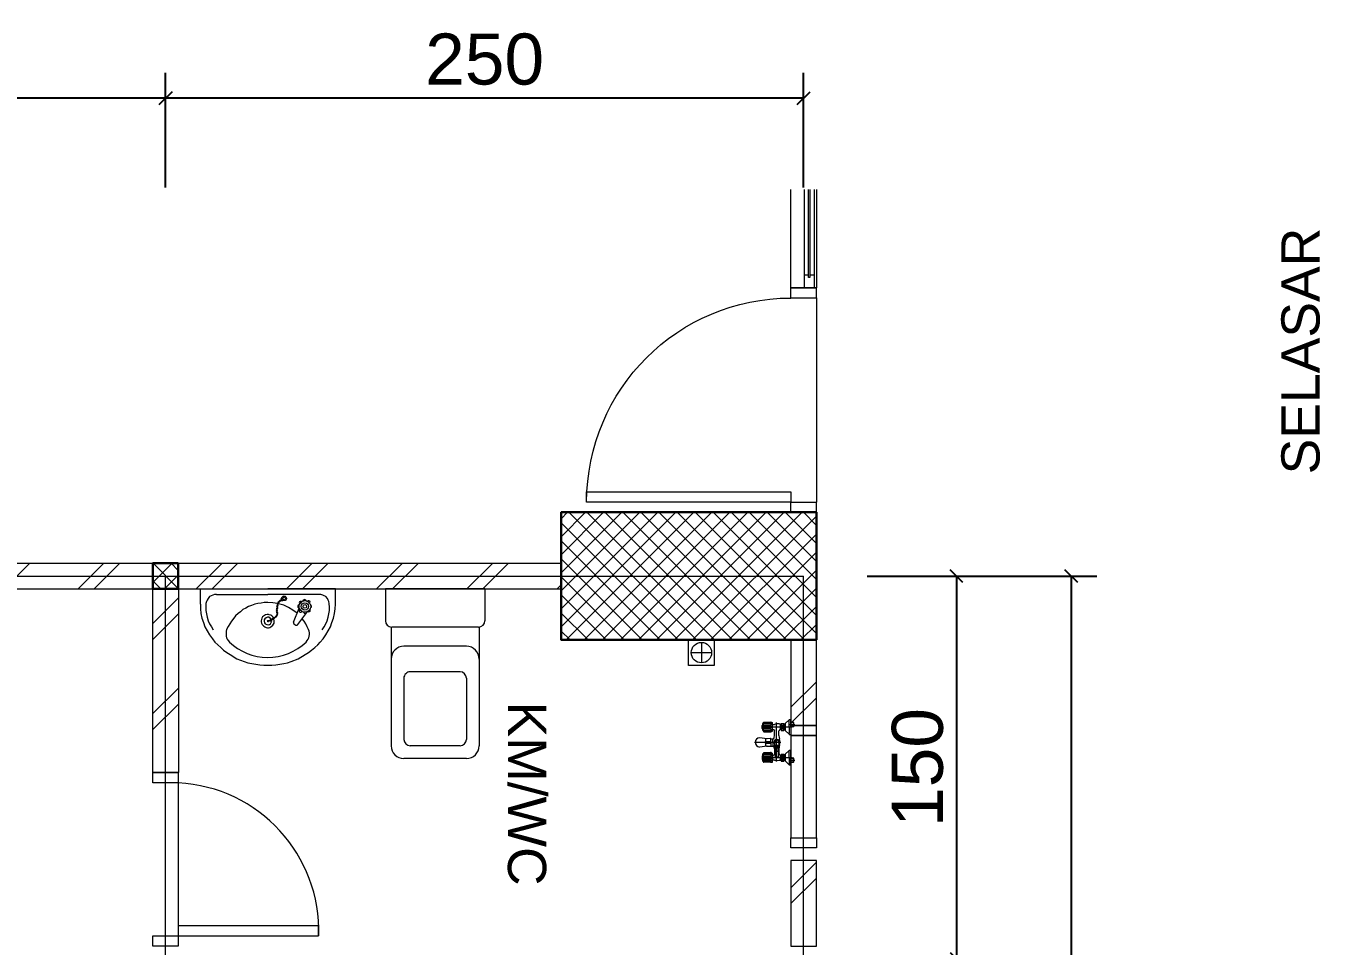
# Model space of a CAD drawing. Header units: millimetres. Extents: x -10 to 1564, y -8 to 383.
# Drawn here: x 83.31 to 93.45, y 8.9 to 16.11 of the extents above; entities that cross this region are included whole.
import ezdxf

# ---------------------------------------------------------------- set-up
doc = ezdxf.new("R2010")
doc.units = ezdxf.units.MM
doc.header["$MEASUREMENT"] = 0
doc.layers.get('0').update_dxf_attribs({"lineweight": 5})
for name, color, linetype, lineweight in [('ars', 11, 'Continuous', 0), ('KOL', 1, 'Continuous', 30), ('KOLOM', 4, 'Continuous', 9), ('KUSEN', 6, 'Continuous', 15), ('LAN', 7, 'Continuous', 9), ('not', 7, 'Continuous', 20), ('SANITAIR', 15, 'Continuous', 9), ('tem', 5, 'Continuous', 20), ('U', 6, 'Continuous', 20)]:
    doc.layers.add(name, color=color, linetype=linetype, lineweight=lineweight)
doc.layers.add('AS', color=1, linetype='Continuous', lineweight=5, plot=False)
doc.styles.get("Standard").update_dxf_attribs({"font": 'arial.ttf'})
doc.dimstyles.new('SK-50', dxfattribs={"dimscale": 0, "dimtxt": 0.4, "dimasz": 0.1, "dimexe": 0.2, "dimexo": 0, "dimgap": 0.1, "dimtad": 1, "dimdec": 0, "dimlfac": 50, "dimzin": 0, "dimdsep": 46, "dimtxsty": 'Standard', "dimblk": 'OBLIQUE', "dimcen": 0.09, "dimclrd": 256, "dimclre": 256, "dimclrt": 256, "dimadec": 0, "dimazin": 0, "dimtfac": 1, "dimtdec": 0, "dimtofl": 0, "dimtmove": 0, "dimatfit": 3, "dimldrblk": 'OBLIQUE', "dimfxl": 0, "dimtolj": 1, "dimtzin": 0, "dimarcsym": 0})
pattern_1 = [(45, (0.75003, 0), (-0.3535534, 0.3535534), []), (45, (0.87503, 0), (-0.3535534, 0.3535534), [])]

# ---------------------------------------------------------------- blocks, each defined once
blk = doc.blocks.new('SWC1')
for p, q in [((-0.1225, 0.665), (0.1225, 0.665)), ((-0.1725, 0.1499), (-0.1725, 0.615)), ((-0.0975, 0.615), (0.0975, 0.615)), ((0.1725, 0.1499), (0.1725, 0.615)), ((-0.1225, 0.35), (-0.1225, 0.59)), ((0.1225, 0.35), (0.1225, 0.59)), ((-0.0975, 0.325), (0.0975, 0.325)), ((-0.1225, 0.225), (0.1225, 0.225)), ((-0.195, 0), (-0.195, 0.125)), ((-0.17, 0.15), (0.17, 0.15)), ((0.195, 0), (0.195, 0.125)), ((-0.195, 0), (0.195, 0))]:
    blk.add_line(p, q)
for centre, radius, start, end in [((-0.1225, 0.615), 0.05, 90, 180), ((0.1225, 0.615), 0.05, 0, 90), ((-0.0975, 0.59), 0.025, 90, 180), ((0.0975, 0.59), 0.025, 0, 90), ((-0.0975, 0.35), 0.025, 180, 270), ((0.0975, 0.35), 0.025, 270, 0), ((-0.1225, 0.275), 0.05, 180, 270), ((0.1225, 0.275), 0.05, 270, 0), ((-0.17, 0.125), 0.025, 90, 180), ((0.17, 0.125), 0.025, 0, 90)]:
    blk.add_arc(centre, radius, start, end)
blk = doc.blocks.new('K 10.10')
at = {"layer": 'ars'}
h = blk.add_hatch(dxfattribs=at)
h.set_pattern_fill('_USER', color=256, scale=0.05, angle=45, double=1, pattern_type=0)
h.set_pattern_definition([(45, (1560.78834, 1375.80689), (-0.03535534, 0.03535534), []), (135, (1560.78834, 1375.80689), (-0.03535534, -0.03535534), [])])
h.paths.add_polyline_path([(1560.5383, 1380.4069), (1560.6383, 1380.4069), (1560.6383, 1380.5069), (1560.5383, 1380.5069)])
at = {"layer": 'KOL'}
blk.add_lwpolyline([(1560.5383, 1380.4069), (1560.6383, 1380.4069), (1560.6383, 1380.5069), (1560.5383, 1380.5069)], close=True, dxfattribs=at)
blk = doc.blocks.new('AVOOR')
at = {"layer": 'SANITAIR'}
blk.add_lwpolyline([(-21.8185, -71.5914), (-21.9185, -71.5914), (-21.9185, -71.4914), (-21.8185, -71.4914)], close=True, dxfattribs=at)
for points in [[(-21.8685, -71.5014), (-21.8685, -71.5814)], [(-21.9085, -71.5414), (-21.8285, -71.5414)]]:
    blk.add_lwpolyline(points, dxfattribs=at)
blk.add_circle((-21.8685, -71.5414), 0.04, dxfattribs=at)
blk = doc.blocks.new('P.60')
at = {"layer": 'KUSEN'}
for points in [[(1472.8348, 997.5354), (1472.8748, 997.5354), (1472.8748, 997.4354), (1472.8348, 997.4354)], [(1473.4748, 997.5354), (1473.5148, 997.5354), (1473.5148, 997.4354), (1473.4748, 997.4354)], [(1472.8748, 996.8854), (1472.9148, 996.8854), (1472.9148, 997.4354), (1472.8748, 997.4354)]]:
    blk.add_lwpolyline(points, close=True, dxfattribs=at)
blk.add_arc((1472.8948, 997.4658), 0.5808, 268.0266, 356.9943, dxfattribs=at)
blk = doc.blocks.new('SHOWER')
at = {"layer": 'SANITAIR', "linetype": 'Continuous'}
for points in [[(-0.1138, 0.0605), (0.0048, 0.0605)], [(-0.1126, 0.0654), (-0.1114, 0.0666)], [(-0.1114, 0.0533), (-0.1114, 0.0545), (-0.1126, 0.0557), (-0.1126, 0.0654)], [(-0.1102, 0.0678), (-0.1102, 0.0678), (-0.1114, 0.0678), (-0.1114, 0.0666)], [(-0.1114, 0.0678), (-0.1114, 0.0533), (-0.1102, 0.0533), (-0.1102, 0.0533)], [(-0.109, 0.0763), (-0.1102, 0.0726)], [(-0.1102, 0.0726), (-0.1102, 0.0484), (-0.109, 0.0448)], [(-0.109, 0.0763), (-0.1077, 0.0787), (-0.1053, 0.0787)], [(-0.0799, 0.0751), (-0.0799, 0.0787), (-0.109, 0.0775)], [(-0.109, 0.0775), (-0.109, 0.0436)], [(-0.109, 0.0714), (-0.109, 0.0714), (-0.1077, 0.0726), (-0.1053, 0.0738), (-0.1053, 0.0738)], [(-0.1053, 0.069), (-0.1053, 0.069), (-0.1077, 0.069), (-0.109, 0.0702), (-0.109, 0.0714)], [(-0.109, 0.0605), (-0.109, 0.063), (-0.1053, 0.0642), (-0.1041, 0.0642)], [(-0.1041, 0.0569), (-0.1077, 0.0581), (-0.109, 0.0593), (-0.109, 0.0605)], [(-0.1053, 0.0533), (-0.1053, 0.0533), (-0.1077, 0.0521), (-0.109, 0.0508), (-0.109, 0.0496)], [(-0.0751, 0.0787), (-0.0775, 0.0799), (-0.0799, 0.0799), (-0.1053, 0.0787)], [(-0.1053, 0.0738), (-0.0799, 0.0751)], [(-0.1053, 0.069), (-0.0799, 0.069)], [(-0.1053, 0.0533), (-0.0799, 0.0533)], [(-0.1041, 0.0642), (-0.0799, 0.0642)], [(-0.1041, 0.0569), (-0.0799, 0.0569)], [(-0.0799, 0.0787), (-0.0763, 0.0787)], [(-0.0799, 0.0751), (-0.0775, 0.0738), (-0.0775, 0.0738), (-0.0763, 0.0726), (-0.0751, 0.0714)], [(-0.0751, 0.0714), (-0.0763, 0.0702), (-0.0775, 0.069), (-0.0775, 0.069), (-0.0799, 0.069)], [(-0.0799, 0.0642), (-0.0799, 0.069)], [(-0.0799, 0.0642), (-0.0775, 0.0642), (-0.0775, 0.063), (-0.0763, 0.063), (-0.0751, 0.0605), (-0.0763, 0.0593), (-0.0775, 0.0581), (-0.0775, 0.0569), (-0.0799, 0.0569)], [(-0.0799, 0.0533), (-0.0799, 0.0569)], [(-0.0751, 0.0496), (-0.0763, 0.0508), (-0.0775, 0.0521), (-0.0775, 0.0533), (-0.0799, 0.0533)], [(-0.0751, 0.0787), (-0.0714, 0.0787)], [(-0.0714, 0.0787), (-0.0714, 0.0775)], [(-0.0714, 0.0775), (-0.0714, 0.0436)], [(-0.0642, 0.0714), (-0.0666, 0.0702), (-0.0714, 0.0702)], [(-0.0714, 0.0508), (-0.0714, 0.0702)], [(-0.0714, 0.0508), (-0.0678, 0.0508)], [(-0.0678, 0.0508), (-0.0654, 0.0496), (-0.0642, 0.0472)], [(-0.0642, 0.0714), (-0.0581, 0.0714), (-0.0521, 0.0726), (-0.046, 0.0714), (-0.04, 0.0714)], [(-0.0557, 0.0593), (-0.0557, 0.0593), (-0.0557, 0.0593), (-0.0569, 0.0593), (-0.0593, 0.0593), (-0.0593, 0.0593), (-0.0605, 0.0593), (-0.0617, 0.0593), (-0.0617, 0.0581), (-0.0617, 0.0581), (-0.0605, 0.0569), (-0.0593, 0.0569), (-0.0593, 0.0569), (-0.0569, 0.0569), (-0.0557, 0.0569), (-0.0557, 0.0581), (-0.0557, 0.0581)], [(-0.0617, 0.0351), (-0.0617, 0.0581), (-0.0617, 0.0581)], [(-0.0557, 0.0581), (-0.0569, 0.0581), (-0.0581, 0.0569), (-0.0593, 0.0569), (-0.0593, 0.0569), (-0.0593, 0.0581), (-0.0605, 0.0581), (-0.0605, 0.0593), (-0.0593, 0.0593), (-0.0593, 0.0593), (-0.0581, 0.0593), (-0.0569, 0.0593), (-0.0569, 0.0581), (-0.0557, 0.0581)], [(-0.0557, 0.0763), (-0.0557, -0.0763)], [(-0.0521, 0.0593), (-0.0545, 0.0593), (-0.0557, 0.0593), (-0.0557, 0.0581), (-0.0557, 0.0593), (-0.0545, 0.0593), (-0.0521, 0.0593)], [(-0.0521, 0.0593), (-0.0521, 0.0593), (-0.0508, 0.0593), (-0.0496, 0.0593), (-0.0496, 0.0581)], [(-0.0496, 0.0351), (-0.0496, 0.0581)], [(-0.0472, 0.0436), (-0.046, 0.0472), (-0.046, 0.0484), (-0.0436, 0.0496), (-0.0412, 0.0508)], [(-0.0412, 0.0508), (-0.04, 0.0508)], [(-0.04, 0.0714), (-0.04, 0.0508), (-0.04, 0.0714), (-0.04, 0.0508)], [(-0.04, 0.069), (-0.0375, 0.069)], [(-0.04, 0.0533), (-0.04, 0.069)], [(-0.04, 0.0533), (-0.0375, 0.0533)], [(-0.0375, 0.0738), (-0.0375, 0.0751)], [(-0.0375, 0.0751), (-0.0278, 0.0751)], [(-0.0278, 0.0654), (-0.0375, 0.0654), (-0.0375, 0.069), (-0.0375, 0.0714), (-0.0375, 0.0751)], [(-0.0375, 0.0472), (-0.0375, 0.0738)], [(-0.0375, 0.069), (-0.0278, 0.069)], [(-0.0278, 0.0533), (-0.0375, 0.0533), (-0.0375, 0.0557), (-0.0278, 0.0557), (-0.0278, 0.0605), (-0.0278, 0.0654)], [(-0.0375, 0.0557), (-0.0375, 0.0605), (-0.0375, 0.0654)], [(-0.0375, 0.0472), (-0.0375, 0.0496), (-0.0375, 0.0533)], [(-0.0278, 0.0738), (-0.0278, 0.0751)], [(-0.0278, 0.0751), (-0.0278, 0.0714), (-0.0278, 0.069)], [(-0.0278, 0.0472), (-0.0278, 0.0738)], [(-0.0278, 0.0714), (-0.0218, 0.0714)], [(-0.0278, 0.0702), (-0.0218, 0.0702)], [(-0.0278, 0.069), (-0.0278, 0.0654)], [(-0.0278, 0.0557), (-0.0278, 0.0533)], [(-0.0278, 0.0533), (-0.0278, 0.0496), (-0.0278, 0.0472)], [(-0.0278, 0.0508), (-0.0218, 0.0508)], [(-0.0061, 0.0884), (-0.0218, 0.0738)], [(-0.0218, 0.0726), (-0.0218, 0.0738)], [(-0.0218, 0.0605), (-0.0218, 0.0726)], [(-0.0218, 0.0484), (-0.0218, 0.0726)], [(-0.0218, 0.0605), (-0.0218, 0.0484)], [(-0.0061, 0.0884), (-0.0061, 0.0884), (0, 0.0884)], [(-0.0061, 0.0605), (-0.0061, 0.086)], [(-0.0061, 0.0605), (-0.0061, 0.0351)], [(-0.0036, 0.0702), (0.0157, 0.0702)], [(0, 0.0884), (0, 0.0327)], [(0, 0.0605), (0, 0.0884)], [(0, 0.0787), (0.0109, 0.0787)], [(0.0121, 0.0775), (0.0121, 0.063), (0.0109, 0.063), (0, 0.063)], [(0, 0.0775), (0.0121, 0.0775)], [(0, 0.063), (0.0121, 0.063)], [(0, 0.0605), (0, 0.0327)], [(0.0121, 0.0775), (0.0109, 0.0787), (0.0109, 0.063)], [(-0.1429, 0), (-0.0387, 0)], [(-0.0932, -0.0133), (-0.1223, -0.0169), (-0.1295, -0.0157), (-0.1344, -0.0121), (-0.1392, -0.0061), (-0.1392, 0), (-0.1392, 0.0073), (-0.1344, 0.0133), (-0.1295, 0.0169), (-0.1223, 0.0194)], [(-0.0932, 0.0157), (-0.1223, 0.0194)], [(-0.109, 0.0496), (-0.109, 0.0496), (-0.1077, 0.0484), (-0.1053, 0.0484), (-0.1053, 0.0472), (-0.0799, 0.0472)], [(-0.0751, 0.0436), (-0.0775, 0.0412), (-0.0799, 0.0412), (-0.1053, 0.0424), (-0.1077, 0.0436), (-0.109, 0.0448)], [(-0.0763, 0.0436), (-0.0799, 0.0436), (-0.109, 0.0436)], [(-0.1005, 0.0024), (-0.0993, 0.0036), (-0.0993, 0.0036), (-0.0981, 0.0036)], [(-0.0981, -0.0024), (-0.0993, -0.0024), (-0.1005, -0.0012), (-0.1005, 0.0024)], [(-0.0981, 0.0133), (-0.0969, 0.0145), (-0.0956, 0.0157), (-0.0799, 0.0157)], [(-0.0981, 0.0133), (-0.0981, 0.0036), (-0.0799, 0.0048)], [(-0.0787, -0.0024), (-0.0981, -0.0012), (-0.0981, -0.0012), (-0.0981, 0.0024), (-0.0981, 0.0036), (-0.0787, 0.0036)], [(-0.0799, 0.0472), (-0.0775, 0.0472), (-0.0775, 0.0472), (-0.0763, 0.0484), (-0.0751, 0.0496)], [(-0.0799, 0.0436), (-0.0799, 0.0472)], [(-0.0799, 0.0157), (-0.0787, 0.0157), (-0.0787, 0.0157)], [(-0.0799, 0.0048), (-0.0787, 0.0048), (-0.0787, 0.0048)], [(-0.0787, 0), (-0.0787, 0.0157), (-0.0702, 0.0157)], [(-0.0787, 0), (-0.0787, -0.0145)], [(-0.0751, 0.0436), (-0.0714, 0.0436), (-0.0714, 0.0436)], [(-0.0654, 0.0194), (-0.0678, 0.0157), (-0.0702, 0.0133)], [(-0.0702, 0), (-0.0702, 0.0157)], [(-0.0702, 0), (-0.0702, -0.0133)], [(-0.0472, 0.0061), (-0.046, 0.0036), (-0.0448, -0.0012), (-0.046, -0.0048), (-0.0496, -0.0085), (-0.0533, -0.0097), (-0.0569, -0.0097), (-0.0617, -0.0085), (-0.0642, -0.0061), (-0.0654, -0.0024), (-0.0666, 0), (-0.0654, 0.0036), (-0.0642, 0.0061)], [(-0.0654, 0.0218), (-0.0654, 0.023)], [(-0.0654, 0.0145), (-0.0654, 0.0218)], [(-0.0654, 0.0218), (-0.046, 0.0218)], [(-0.0654, 0.0218), (-0.0581, 0.0145)], [(-0.0654, 0.0194), (-0.0617, 0.0218)], [(-0.0654, 0.0169), (-0.0593, 0.0218)], [(-0.0654, 0.0145), (-0.0569, 0.0218)], [(-0.0654, 0.0194), (-0.0617, 0.0145)], [(-0.0654, 0.0157), (-0.0642, 0.0145)], [(-0.0654, 0.0133), (-0.0654, 0.0145)], [(-0.0654, 0.0145), (-0.046, 0.0145)], [(-0.0642, 0.0266), (-0.0642, 0.0472)], [(-0.0642, 0.0266), (-0.0642, 0.023)], [(-0.0642, 0.023), (-0.0472, 0.023)], [(-0.0642, 0), (-0.0642, 0.0133)], [(-0.0642, 0.0133), (-0.0472, 0.0133)], [(-0.0472, 0.0133), (-0.0642, 0.0133)], [(-0.0472, 0), (-0.0472, -0.0024), (-0.0496, -0.0061), (-0.0521, -0.0073), (-0.0557, -0.0085), (-0.0593, -0.0073), (-0.0617, -0.0061), (-0.0642, -0.0024), (-0.0642, 0)], [(-0.063, 0.0218), (-0.0557, 0.0145)], [(-0.0617, 0.023), (-0.0617, 0.0351), (-0.0496, 0.0351), (-0.0496, 0.023)], [(-0.0617, 0.0145), (-0.0557, 0.0206), (-0.0545, 0.0218)], [(-0.0605, 0.0218), (-0.0557, 0.0169), (-0.0521, 0.0145)], [(-0.0593, 0.0145), (-0.0557, 0.0182), (-0.0521, 0.0218)], [(-0.0581, 0.0218), (-0.0557, 0.0194), (-0.0496, 0.0145)], [(-0.0569, 0.0145), (-0.0557, 0.0157), (-0.0496, 0.0218)], [(-0.0557, 0.0218), (-0.0472, 0.0145)], [(-0.0545, 0.0145), (-0.046, 0.0218)], [(-0.0521, 0.0218), (-0.046, 0.0157)], [(-0.0521, 0.0145), (-0.046, 0.0194)], [(-0.0496, 0.0218), (-0.046, 0.0182)], [(-0.0496, 0.0145), (-0.046, 0.0169)], [(-0.0472, 0.0266), (-0.0472, 0.0436)], [(-0.0472, 0.023), (-0.0472, 0.0266)], [(-0.0472, 0.0218), (-0.046, 0.0206)], [(-0.0472, 0), (-0.0472, 0.0133)], [(-0.046, 0.0218), (-0.046, 0.023)], [(-0.046, 0.0145), (-0.046, 0.0218)], [(-0.0448, 0.0133), (-0.046, 0.0182)], [(-0.046, 0.0133), (-0.046, 0.0145)], [(-0.0448, 0.0133), (-0.0436, 0.0073), (-0.0436, 0)], [(-0.0436, 0), (-0.0436, -0.0061), (-0.0448, -0.0121)], [(-0.0375, 0.0472), (-0.0375, 0.0472), (-0.0278, 0.0472)], [(-0.0278, 0.0496), (-0.0218, 0.0496)], [(-0.0278, 0.0472), (-0.0278, 0.0472)], [(-0.0218, 0.0472), (-0.0218, 0.0484)], [(-0.0061, 0.0327), (-0.0218, 0.0472)], [(0, 0.0327), (-0.0061, 0.0327), (-0.0061, 0.0327)], [(-0.109, -0.0436), (-0.1102, -0.0472), (-0.1102, -0.0714), (-0.109, -0.0751)], [(-0.109, -0.0436), (-0.1077, -0.0412), (-0.1053, -0.04), (-0.0799, -0.04), (-0.0775, -0.04), (-0.0751, -0.0424)], [(-0.0799, -0.0424), (-0.109, -0.0436)], [(-0.109, -0.0436), (-0.109, -0.0751)], [(-0.0799, -0.0508), (-0.1053, -0.0508), (-0.1053, -0.0508), (-0.1077, -0.0508), (-0.109, -0.0496), (-0.109, -0.0496), (-0.109, -0.0484), (-0.1077, -0.0472), (-0.1053, -0.046), (-0.1053, -0.046), (-0.0799, -0.046)], [(-0.1005, -0.0012), (-0.1005, -0.0012)], [(-0.0981, -0.0024), (-0.0799, -0.0036)], [(-0.0981, -0.0024), (-0.0981, -0.0121)], [(-0.0799, -0.0145), (-0.0956, -0.0133), (-0.0969, -0.0133), (-0.0981, -0.0121)], [(-0.0787, -0.0024), (-0.0799, -0.0036), (-0.0799, -0.0036)], [(-0.0787, -0.0145), (-0.0799, -0.0145), (-0.0799, -0.0145)], [(-0.0799, -0.0508), (-0.0775, -0.0508), (-0.0775, -0.0496), (-0.0763, -0.0496), (-0.0751, -0.0484), (-0.0763, -0.0472), (-0.0775, -0.046), (-0.0775, -0.046), (-0.0799, -0.046), (-0.0799, -0.0424), (-0.0763, -0.0424)], [(-0.0787, -0.0133), (-0.0702, -0.0133)], [(-0.0751, -0.0424), (-0.0714, -0.0424), (-0.0714, -0.0424)], [(-0.0714, -0.0424), (-0.0714, -0.0763)], [(-0.0714, -0.0496), (-0.0678, -0.0496), (-0.0654, -0.0484), (-0.0642, -0.046)], [(-0.0714, -0.0496), (-0.0714, -0.069)], [(-0.0702, -0.0121), (-0.0666, -0.0145), (-0.0654, -0.0182), (-0.0642, -0.0254)], [(-0.0642, -0.0254), (-0.0642, -0.046)], [(-0.0472, -0.0254), (-0.046, -0.0182), (-0.0448, -0.0121)], [(-0.0472, -0.0254), (-0.0472, -0.0436)], [(-0.0412, -0.0496), (-0.0436, -0.0484), (-0.046, -0.0472), (-0.046, -0.0448), (-0.0472, -0.0436)], [(-0.0412, -0.0496), (-0.04, -0.0496)], [(-0.04, -0.069), (-0.04, -0.0496), (-0.04, -0.069), (-0.04, -0.0496)], [(-0.0375, -0.046), (-0.0375, -0.046)], [(-0.0375, -0.046), (-0.0278, -0.046)], [(-0.0375, -0.0714), (-0.0375, -0.046)], [(-0.0375, -0.0545), (-0.0375, -0.0521), (-0.0375, -0.0484), (-0.0375, -0.046)], [(-0.0278, -0.046), (-0.0278, -0.046)], [(-0.0278, -0.0714), (-0.0278, -0.046)], [(-0.0278, -0.046), (-0.0278, -0.0484), (-0.0278, -0.0521)], [(-0.0278, -0.0496), (-0.0218, -0.0496)], [(-0.0278, -0.0496), (-0.0218, -0.0496)], [(-0.0278, -0.069), (-0.0278, -0.0496)], [(-0.0061, -0.0315), (-0.0218, -0.046)], [(-0.0218, -0.0472), (-0.0218, -0.046)], [(-0.0218, -0.0714), (-0.0218, -0.0472)], [(-0.0218, -0.0593), (-0.0218, -0.0472)], [(-0.0061, -0.0315), (-0.0061, -0.0303), (0, -0.0303)], [(-0.0061, -0.0593), (-0.0061, -0.0339)], [(0, -0.0872), (0, -0.0303)], [(0, -0.0593), (0, -0.0303)], [(-0.115, -0.0593), (0.0048, -0.0593)], [(-0.1126, -0.0533), (-0.1114, -0.0533), (-0.1114, -0.0521)], [(-0.1126, -0.0533), (-0.1126, -0.0654)], [(-0.1114, -0.0654), (-0.1126, -0.0654)], [(-0.1102, -0.0521), (-0.1102, -0.0521), (-0.1114, -0.0521)], [(-0.1114, -0.0521), (-0.1114, -0.0666)], [(-0.1114, -0.0654), (-0.1114, -0.0654), (-0.1102, -0.0666), (-0.1102, -0.0666)], [(-0.109, -0.0593), (-0.109, -0.0581), (-0.1077, -0.0569), (-0.1041, -0.0557)], [(-0.1041, -0.063), (-0.1065, -0.0617), (-0.109, -0.0605), (-0.109, -0.0593)], [(-0.1053, -0.0678), (-0.1053, -0.0678), (-0.1077, -0.0678), (-0.109, -0.0678), (-0.109, -0.069), (-0.109, -0.0702), (-0.1077, -0.0714), (-0.1053, -0.0714), (-0.1053, -0.0714)], [(-0.109, -0.0751), (-0.0799, -0.0763), (-0.0799, -0.0726), (-0.1053, -0.0714)], [(-0.0751, -0.0763), (-0.0775, -0.0775), (-0.0799, -0.0787), (-0.1053, -0.0775), (-0.1077, -0.0775), (-0.109, -0.0751)], [(-0.1053, -0.0678), (-0.0799, -0.0678)], [(-0.1041, -0.0557), (-0.0799, -0.0557)], [(-0.1041, -0.063), (-0.0799, -0.063)], [(-0.0799, -0.0557), (-0.0799, -0.0508)], [(-0.0799, -0.0557), (-0.0775, -0.0557), (-0.0775, -0.0569), (-0.0763, -0.0581), (-0.0751, -0.0593)], [(-0.0751, -0.0593), (-0.0763, -0.0605), (-0.0775, -0.0617), (-0.0775, -0.0617), (-0.0799, -0.063)], [(-0.0799, -0.0678), (-0.0799, -0.063)], [(-0.0751, -0.0702), (-0.0763, -0.069), (-0.0775, -0.0678), (-0.0775, -0.0678), (-0.0799, -0.0678)], [(-0.0799, -0.0726), (-0.0775, -0.0726), (-0.0775, -0.0714), (-0.0763, -0.0714), (-0.0751, -0.0702)], [(-0.0799, -0.0763), (-0.0763, -0.0763)], [(-0.0751, -0.0763), (-0.0714, -0.0763), (-0.0714, -0.0763)], [(-0.0714, -0.069), (-0.0666, -0.069), (-0.0642, -0.069)], [(-0.04, -0.069), (-0.046, -0.0714), (-0.0521, -0.0714), (-0.0581, -0.0714), (-0.0642, -0.069)], [(-0.04, -0.0521), (-0.0375, -0.0521)], [(-0.04, -0.0666), (-0.04, -0.0521)], [(-0.04, -0.0666), (-0.0375, -0.0666)], [(-0.0375, -0.0521), (-0.0278, -0.0521)], [(-0.0375, -0.0545), (-0.0278, -0.0545)], [(-0.0375, -0.0642), (-0.0375, -0.0593), (-0.0375, -0.0545)], [(-0.0278, -0.0642), (-0.0375, -0.0642), (-0.0375, -0.0666), (-0.0278, -0.0666), (-0.0278, -0.0702), (-0.0278, -0.0726)], [(-0.0375, -0.0726), (-0.0375, -0.0702), (-0.0375, -0.0666)], [(-0.0375, -0.0714), (-0.0375, -0.0726), (-0.0278, -0.0726), (-0.0278, -0.0714)], [(-0.0278, -0.0545), (-0.0278, -0.0521)], [(-0.0278, -0.0545), (-0.0278, -0.0593), (-0.0278, -0.0642)], [(-0.0278, -0.0666), (-0.0278, -0.0642)], [(-0.0278, -0.069), (-0.0218, -0.069)], [(-0.0278, -0.069), (-0.0218, -0.069)], [(-0.0218, -0.0593), (-0.0218, -0.0714)], [(-0.0218, -0.0726), (-0.0218, -0.0714)], [(0, -0.0872), (-0.0061, -0.0872), (-0.0061, -0.0872), (-0.0218, -0.0726)], [(-0.0061, -0.0593), (-0.0061, -0.0847)], [(-0.0036, -0.069), (0.0157, -0.069)], [(0, -0.0593), (0, -0.0872)], [(0.0121, -0.0617), (0.0109, -0.0605), (0, -0.0605)], [(0.0121, -0.0617), (0.0121, -0.0763), (0.0109, -0.0775), (0, -0.0775)], [(0, -0.0617), (0.0121, -0.0617)], [(0, -0.0763), (0.0121, -0.0763)], [(0.0109, -0.0775), (0.0109, -0.0605)]]:
    blk.add_lwpolyline(points, dxfattribs=at)
blk = doc.blocks.new('WASHTAFEL')
at = {"layer": 'SANITAIR'}
for points in [[(0.1029, 0.2167), (0.1186, 0.2276), (0.1344, 0.2373), (0.1501, 0.2458), (0.1671, 0.2518), (0.184, 0.2579), (0.2022, 0.2615), (0.2203, 0.2639), (0.2397, 0.2651)], [(0.2397, 0.2651), (0.299, 0.2651)], [(0.299, 0.2651), (0.299, 0)], [(0, 0), (0, 0.0157), (0.0012, 0.0315), (0.0036, 0.0472), (0.0061, 0.063), (0.0097, 0.0775), (0.0145, 0.092), (0.0254, 0.1199), (0.0412, 0.1465), (0.0496, 0.1598), (0.0593, 0.1719), (0.069, 0.184), (0.0799, 0.1961), (0.0908, 0.2058), (0.1029, 0.2167)], [(0.138, 0.2131), (0.1501, 0.2215), (0.1622, 0.2276), (0.1743, 0.2324), (0.1877, 0.2373), (0.201, 0.2397), (0.2143, 0.2421), (0.2276, 0.2421), (0.2421, 0.2409)], [(0.2421, 0.2409), (0.2494, 0.2397), (0.2554, 0.2373), (0.2615, 0.2337), (0.2688, 0.2276), (0.2724, 0.2215), (0.2748, 0.2155), (0.2772, 0.2082), (0.2772, 0.1998)], [(0.0908, 0.1501), (0.0969, 0.155), (0.1017, 0.1586), (0.1077, 0.161), (0.1138, 0.1622), (0.1199, 0.1634), (0.1271, 0.1634), (0.1332, 0.1622), (0.1392, 0.1598)], [(0.1392, 0.1598), (0.1501, 0.155), (0.1622, 0.1489), (0.1719, 0.1429), (0.1816, 0.1344)], [(0.1598, 0.1174), (0.2119, 0.1574)], [(0.2082, 0.1453), (0.2082, 0.1416), (0.2094, 0.1368), (0.2119, 0.1332), (0.2143, 0.1295), (0.2179, 0.1271), (0.2215, 0.1247), (0.2252, 0.1235), (0.23, 0.1235), (0.2349, 0.1235), (0.2385, 0.1247), (0.2421, 0.1271), (0.2458, 0.1295), (0.2482, 0.1332), (0.2506, 0.1368), (0.2518, 0.1416), (0.253, 0.1453), (0.2518, 0.1501), (0.2506, 0.1538), (0.2482, 0.1586), (0.2458, 0.161), (0.2421, 0.1646), (0.2385, 0.1659), (0.2349, 0.1671), (0.23, 0.1683), (0.2252, 0.1671), (0.2215, 0.1659), (0.2179, 0.1646), (0.2143, 0.161), (0.2119, 0.1586), (0.2094, 0.1538), (0.2082, 0.1501), (0.2082, 0.1453)], [(0.2119, 0.1574), (0.2094, 0.1598), (0.2107, 0.1634), (0.2119, 0.1659), (0.2155, 0.1671), (0.2179, 0.1659), (0.2191, 0.1646), (0.2191, 0.1646)], [(0.2155, 0.1453), (0.2167, 0.1404), (0.2203, 0.1356), (0.2252, 0.132), (0.23, 0.1308), (0.2361, 0.132), (0.2409, 0.1356), (0.2433, 0.1404), (0.2446, 0.1453), (0.2433, 0.1513), (0.2409, 0.1562), (0.2361, 0.1586), (0.23, 0.1598), (0.2252, 0.1586), (0.2203, 0.1562), (0.2167, 0.1513), (0.2155, 0.1453)], [(0.224, 0.1453), (0.2252, 0.1404), (0.23, 0.1392), (0.2349, 0.1404), (0.2373, 0.1453), (0.2349, 0.1501), (0.23, 0.1525), (0.2252, 0.1501), (0.224, 0.1453)], [(0.2252, 0.1671), (0.2264, 0.1695), (0.2276, 0.1719), (0.2312, 0.1719), (0.2337, 0.1707), (0.2361, 0.1683), (0.2361, 0.1671), (0.2361, 0.1659)], [(0.2421, 0.1634), (0.2446, 0.1646), (0.247, 0.1659), (0.2506, 0.1646), (0.2518, 0.161), (0.2518, 0.1586), (0.2506, 0.1574), (0.2506, 0.1562), (0.2494, 0.1562)], [(0.2772, 0.1998), (0.2772, 0)], [(0.0303, 0), (0.0315, 0.0206), (0.0339, 0.0412), (0.0387, 0.0617), (0.046, 0.0811), (0.0545, 0.0993), (0.0654, 0.1174), (0.0775, 0.1344), (0.0908, 0.1501)], [(0.1622, 0.1029), (0.1574, 0.1102), (0.1562, 0.115), (0.1598, 0.1174)], [(0.1683, 0.1005), (0.1659, 0.1005), (0.1622, 0.1029)], [(0.1683, 0.1005), (0.2228, 0.1235)], [(0.2082, 0.1404), (0.2058, 0.1416), (0.2034, 0.1429), (0.2022, 0.1465), (0.2034, 0.1501), (0.2058, 0.1513), (0.207, 0.1513), (0.2082, 0.1513), (0.2094, 0.1513)], [(0.2034, 0.115), (0.2155, 0.0981), (0.2264, 0.0811), (0.2349, 0.063), (0.2409, 0.0424)], [(0.2179, 0.1259), (0.2155, 0.1235), (0.2119, 0.1235), (0.2094, 0.1247), (0.2082, 0.1271), (0.2082, 0.1308), (0.2094, 0.1308), (0.2094, 0.132), (0.2107, 0.1332)], [(0.2361, 0.1235), (0.2349, 0.1199), (0.2324, 0.1186), (0.23, 0.1174), (0.2276, 0.1186), (0.2252, 0.1211), (0.2252, 0.1223), (0.2252, 0.1235)], [(0.2494, 0.132), (0.2494, 0.1295), (0.2494, 0.1271), (0.2482, 0.1247), (0.2446, 0.1235), (0.2421, 0.1247), (0.2409, 0.1247), (0.2409, 0.1247)], [(0.253, 0.1501), (0.2554, 0.1489), (0.2567, 0.1465), (0.2579, 0.1429), (0.2554, 0.1404), (0.253, 0.138), (0.253, 0.138), (0.2518, 0.138)], [(0.253, 0.0642), (0.253, 0.0605), (0.2554, 0.0581), (0.2579, 0.0557), (0.2615, 0.0557), (0.2651, 0.0557), (0.2676, 0.0581), (0.27, 0.0605), (0.2712, 0.0642), (0.27, 0.0678), (0.2676, 0.0714), (0.2651, 0.0726), (0.2615, 0.0738), (0.2579, 0.0726), (0.2554, 0.0714), (0.253, 0.0678), (0.253, 0.0642)], [(0.2639, 0.0557), (0.2615, 0.0521), (0.2591, 0.0508), (0.2554, 0.0521), (0.253, 0.0533), (0.253, 0.0569), (0.253, 0.0581), (0.253, 0.0593)], [(0.253, 0.0508), (0.2542, 0.0484), (0.2567, 0.0508), (0.2542, 0.0533), (0.253, 0.0508)], [(0.2554, 0.0642), (0.2579, 0.0605), (0.2615, 0.0593), (0.2651, 0.0605), (0.2676, 0.0642), (0.2651, 0.069), (0.2615, 0.0702), (0.2579, 0.069), (0.2554, 0.0642)], [(0.1029, -0.2167), (0.0908, -0.207), (0.0799, -0.1961), (0.069, -0.184), (0.0593, -0.1731), (0.0496, -0.1598), (0.0412, -0.1477), (0.0254, -0.1211), (0.0145, -0.092), (0.0097, -0.0775), (0.0061, -0.0617), (0.0036, -0.046), (0.0012, -0.0315), (0, -0.0157), (0, 0)], [(0.1392, -0.161), (0.1332, -0.1622), (0.1271, -0.1634), (0.1199, -0.1634), (0.1138, -0.1622), (0.1077, -0.161), (0.1017, -0.1586), (0.0969, -0.155), (0.0908, -0.1501), (0.0775, -0.1344), (0.0654, -0.1186), (0.0545, -0.0993), (0.046, -0.0811), (0.0387, -0.0617), (0.0339, -0.0412), (0.0315, -0.0218), (0.0303, 0)], [(0.2458, 0), (0.2458, -0.0133), (0.2433, -0.0254), (0.2421, -0.0387), (0.2385, -0.0508), (0.2337, -0.063), (0.23, -0.0751), (0.224, -0.086), (0.2179, -0.0969), (0.2094, -0.1065), (0.2022, -0.1162), (0.1937, -0.1259), (0.184, -0.1332), (0.1731, -0.1416), (0.1622, -0.1489), (0.1513, -0.155), (0.1392, -0.161)], [(0.1852, 0.0218), (0.1901, 0.0194), (0.1937, 0.0157), (0.1961, 0.0121), (0.1973, 0.0061), (0.1985, 0.0024), (0.1985, -0.0024), (0.1973, -0.0085), (0.1949, -0.0121), (0.1925, -0.0169), (0.1889, -0.0206), (0.184, -0.023), (0.1792, -0.0242), (0.1743, -0.0254), (0.1695, -0.0254), (0.1646, -0.0242), (0.1598, -0.0218), (0.1562, -0.0194), (0.1525, -0.0157), (0.1501, -0.0109), (0.1477, -0.0061), (0.1465, -0.0012), (0.1465, 0.0036), (0.1477, 0.0085), (0.1501, 0.0121), (0.1562, 0.0206), (0.1646, 0.0254), (0.1731, 0.0254), (0.1816, 0.0242)], [(0.1792, 0.0133), (0.184, 0.0097), (0.1877, 0.0048), (0.1877, -0.0012), (0.1852, -0.0061), (0.1816, -0.0109), (0.178, -0.0133), (0.1719, -0.0145), (0.1659, -0.0121), (0.1622, -0.0097), (0.1598, -0.0036), (0.1586, 0.0012), (0.1598, 0.0073), (0.1622, 0.0109), (0.1671, 0.0133), (0.1719, 0.0157), (0.1768, 0.0145)], [(0.1743, 0.0024), (0.1743, -0.0012), (0.1719, -0.0024), (0.1707, 0), (0.1707, 0.0024)], [(0.1719, 0.0085), (0.1743, 0.0061), (0.1768, 0.0085), (0.1743, 0.0097), (0.1719, 0.0085)], [(0.1719, 0.0036), (0.1731, 0.0012), (0.1755, 0.0036), (0.1731, 0.0061), (0.1719, 0.0036)], [(0.1792, 0.0133), (0.1792, 0.0121), (0.178, 0.0097), (0.1768, 0.0097), (0.1743, 0.0097), (0.1743, 0.0121), (0.1743, 0.0133), (0.1768, 0.0145), (0.178, 0.0145)], [(0.178, 0.0169), (0.1804, 0.0145), (0.1828, 0.0169), (0.1804, 0.0194), (0.178, 0.0169)], [(0.1804, 0.0206), (0.1828, 0.0194), (0.184, 0.0206), (0.1828, 0.023), (0.1804, 0.0206)], [(0.1828, 0.0254), (0.1852, 0.023), (0.1877, 0.0254), (0.1852, 0.0278), (0.1828, 0.0254)], [(0.1852, 0.0303), (0.1877, 0.0278), (0.1901, 0.0303), (0.1877, 0.0315), (0.1852, 0.0303)], [(0.1889, 0.0327), (0.1913, 0.0303), (0.1937, 0.0327), (0.1913, 0.0339), (0.1889, 0.0327)], [(0.1937, 0.0363), (0.1949, 0.0339), (0.1973, 0.0363), (0.1949, 0.0375), (0.1937, 0.0363)], [(0.1973, 0.0375), (0.1998, 0.0351), (0.2022, 0.0375), (0.1998, 0.04), (0.1973, 0.0375)], [(0.2022, 0.0375), (0.2046, 0.0351), (0.2058, 0.0375), (0.2046, 0.04), (0.2022, 0.0375)], [(0.207, 0.0363), (0.2094, 0.0339), (0.2119, 0.0363), (0.2094, 0.0387), (0.207, 0.0363)], [(0.2119, 0.0363), (0.2143, 0.0339), (0.2167, 0.0363), (0.2143, 0.0387), (0.2119, 0.0363)], [(0.2167, 0.0363), (0.2191, 0.0339), (0.2215, 0.0363), (0.2191, 0.0387), (0.2167, 0.0363)], [(0.2215, 0.0375), (0.224, 0.0351), (0.2264, 0.0375), (0.224, 0.04), (0.2215, 0.0375)], [(0.2264, 0.0375), (0.2288, 0.0351), (0.2312, 0.0375), (0.2288, 0.04), (0.2264, 0.0375)], [(0.2312, 0.0387), (0.2337, 0.0363), (0.2361, 0.0387), (0.2337, 0.0412), (0.2312, 0.0387)], [(0.2373, 0.0387), (0.2385, 0.0375), (0.2409, 0.0387), (0.2385, 0.0412), (0.2373, 0.0387)], [(0.2409, 0.0412), (0.2433, 0.0387), (0.2458, 0.0412), (0.2433, 0.0436), (0.2409, 0.0412)], [(0.2421, 0.0387), (0.2446, 0.0194), (0.2458, 0)], [(0.2458, 0.0436), (0.2482, 0.0412), (0.2494, 0.0436), (0.2482, 0.046), (0.2458, 0.0436)], [(0.2494, 0.0472), (0.2506, 0.0448), (0.253, 0.0472), (0.2506, 0.0496), (0.2494, 0.0472)], [(0.2772, -0.201), (0.2772, 0)], [(0.299, -0.2639), (0.299, 0)], [(0.2772, -0.201), (0.2772, -0.2082), (0.2748, -0.2155), (0.2724, -0.2215), (0.2688, -0.2276), (0.2615, -0.2337), (0.2554, -0.2373), (0.2494, -0.2397), (0.2421, -0.2421)], [(0.2397, -0.2639), (0.2203, -0.2639), (0.2022, -0.2615), (0.184, -0.2579), (0.1671, -0.2518), (0.1501, -0.2458), (0.1344, -0.2373), (0.1186, -0.2276), (0.1029, -0.2167)], [(0.2421, -0.2421), (0.2276, -0.2421), (0.2143, -0.2421), (0.201, -0.2397), (0.1877, -0.2373), (0.1743, -0.2337), (0.1622, -0.2276), (0.1501, -0.2203), (0.138, -0.2143)], [(0.2397, -0.2639), (0.299, -0.2639)]]:
    blk.add_lwpolyline(points, dxfattribs=at)
blk = doc.blocks.new('BV')
at = {"layer": 'KUSEN'}
for points in [[(-0.225, 0.1), (-0.265, 0.1), (-0.265, 0), (-0.225, 0)], [(-0.225, 0.1), (-0.265, 0.1), (-0.265, 0), (-0.225, 0)], [(0.175, 0.1), (-0.225, 0.1), (-0.225, 0), (0.175, 0)], [(0.175, 0.1), (0.215, 0.1), (0.215, 0), (0.175, 0)]]:
    blk.add_lwpolyline(points, close=True, dxfattribs=at)
at = {"layer": 'KUSEN', "color": 141}
blk.add_lwpolyline([(0.175, 0.05), (-0.225, 0.05)], dxfattribs=at)
blk = doc.blocks.new('P.80')
at = {"layer": 'KUSEN'}
for points in [[(-69.8094, -74.8368), (-69.7694, -74.8368), (-69.7694, -74.0368), (-69.8094, -74.0368)], [(-70.6094, -74.9368), (-70.5694, -74.9368), (-70.5694, -74.8368), (-70.6094, -74.8368)], [(-69.7694, -74.9368), (-69.7294, -74.9368), (-69.7294, -74.8368), (-69.7694, -74.8368)]]:
    blk.add_lwpolyline(points, close=True, dxfattribs=at)
blk.add_arc((-69.7694, -74.8368), 0.8, 90, 180, dxfattribs=at)
blk = doc.blocks.new('_Oblique')
at = {"color": 0, "linetype": 'ByBlock', "lineweight": -2}
blk.add_line((-0.5, -0.5), (0.5, 0.5), dxfattribs=at)
blk = doc.blocks.new('*D147')
at = {"layer": 'Defpoints', "color": 0}
for p in [(90.801, 11.799), (90.801, -0.601), (91.501, -0.601)]:
    blk.add_point(p, dxfattribs=at)
at = {"layer": 'U', "lineweight": -2}
for p, q in [((90.801, 11.799), (91.701, 11.799)), ((91.501, 11.799), (91.501, -0.601)), ((90.801, -0.601), (91.701, -0.601))]:
    blk.add_line(p, q, dxfattribs=at)
at = {"layer": 'U', "lineweight": -2, "xscale": 0.1, "yscale": 0.1, "zscale": 0.1}
for p, rotation in [((91.501, 11.799), 90), ((91.501, -0.601), 270)]:
    blk.add_blockref('_Oblique', p, dxfattribs=dict(at, rotation=rotation))
at = {"layer": 'U', "insert": (91.197, 5.599), "char_height": 0.4, "attachment_point": 5, "rotation": 90}
blk.add_mtext('\\A1;620', dxfattribs=at)
blk = doc.blocks.new('*D150')
at = {"layer": 'Defpoints', "color": 0}
for p in [(89.901, 11.799), (89.901, 8.799), (90.601, 8.799)]:
    blk.add_point(p, dxfattribs=at)
at = {"layer": 'U', "lineweight": -2}
for p, q in [((89.901, 11.799), (90.801, 11.799)), ((90.601, 11.799), (90.601, 8.799)), ((89.901, 8.799), (90.801, 8.799))]:
    blk.add_line(p, q, dxfattribs=at)
at = {"layer": 'U', "lineweight": -2, "xscale": 0.1, "yscale": 0.1, "zscale": 0.1}
for p, rotation in [((90.601, 11.799), 90), ((90.601, 8.799), 270)]:
    blk.add_blockref('_Oblique', p, dxfattribs=dict(at, rotation=rotation))
at = {"layer": 'U', "insert": (90.297, 10.299), "char_height": 0.4, "attachment_point": 5, "rotation": 90}
blk.add_mtext('\\A1;150', dxfattribs=at)
blk = doc.blocks.new('*D151')
at = {"layer": 'Defpoints', "color": 0}
for p in [(76.103, 15.545), (76.103, 14.845), (84.403, 14.845)]:
    blk.add_point(p, dxfattribs=at)
at = {"layer": 'U', "lineweight": -2}
for p, q in [((76.103, 14.845), (76.103, 15.745)), ((84.403, 14.845), (84.403, 15.745)), ((84.403, 15.545), (76.103, 15.545))]:
    blk.add_line(p, q, dxfattribs=at)
at = {"layer": 'U', "lineweight": -2, "xscale": 0.1, "yscale": 0.1, "zscale": 0.1, "rotation": 180}
blk.add_blockref('_Oblique', (76.103, 15.545), dxfattribs=at)
at = {"layer": 'U', "lineweight": -2, "xscale": 0.1, "yscale": 0.1, "zscale": 0.1}
blk.add_blockref('_Oblique', (84.403, 15.545), dxfattribs=at)
at = {"layer": 'U', "insert": (80.29, 15.849), "char_height": 0.4, "attachment_point": 5}
blk.add_mtext('\\A1;415', dxfattribs=at)
blk = doc.blocks.new('*D152')
at = {"layer": 'Defpoints', "color": 0}
for p in [(84.403, 15.545), (84.403, 14.845), (89.403, 14.845)]:
    blk.add_point(p, dxfattribs=at)
at = {"layer": 'U', "lineweight": -2}
for p, q in [((84.403, 14.845), (84.403, 15.745)), ((89.403, 14.845), (89.403, 15.745)), ((89.403, 15.545), (84.403, 15.545))]:
    blk.add_line(p, q, dxfattribs=at)
at = {"layer": 'U', "lineweight": -2, "xscale": 0.1, "yscale": 0.1, "zscale": 0.1, "rotation": 180}
blk.add_blockref('_Oblique', (84.403, 15.545), dxfattribs=at)
at = {"layer": 'U', "lineweight": -2, "xscale": 0.1, "yscale": 0.1, "zscale": 0.1}
blk.add_blockref('_Oblique', (89.403, 15.545), dxfattribs=at)
at = {"layer": 'U', "insert": (86.903, 15.849), "char_height": 0.4, "attachment_point": 5}
blk.add_mtext('\\A1;250', dxfattribs=at)
blk = doc.blocks.new('k2')
at = {"layer": 'ars'}
h = blk.add_hatch(dxfattribs=at)
h.set_pattern_fill('_USER', color=256, scale=0.05, angle=45, double=1, pattern_type=0)
h.set_pattern_definition([(45, (0, -5.1), (-0.03535534, 0.03535534), []), (135, (0, -5.1), (-0.03535534, -0.03535534), [])])
h.paths.add_polyline_path([(-0.25, -0.5), (0.25, -0.5), (0.25, 0.5), (-0.25, 0.5)])
at = {"layer": 'KOL'}
blk.add_lwpolyline([(-0.25, -0.5), (0.25, -0.5), (0.25, 0.5), (-0.25, 0.5)], close=True, dxfattribs=at)

msp = doc.modelspace()

# ---------------------------------------------------------------- hatches: boundary and pattern name
at = {"layer": 'ars'}
h = msp.add_hatch(dxfattribs=at)
h.set_pattern_fill('TEMBOK', color=256, scale=0.5, style=0, double=1)
h.set_pattern_definition([(45, (0.6, 0), (-0.3535534, 0.3535534), []), (45, (0.725, 0), (-0.3535534, 0.3535534), [])])
h.paths.add_polyline_path([(84.303, 11.699), (84.303, 11.899), (79.79, 11.899), (79.79, 11.699)])
h = msp.add_hatch(dxfattribs=at)
h.set_pattern_fill('TEMBOK', color=256, scale=0.5, style=0, double=1)
h.set_pattern_definition([(45, (1.15003, 7.4027), (-0.3535534, 0.3535534), []), (45, (1.27503, 7.4027), (-0.3535534, 0.3535534), [])])
h.paths.add_polyline_path([(84.503, 11.899), (84.503, 11.699), (87.503, 11.699), (87.503, 11.899)])
h = msp.add_hatch(dxfattribs=at)
h.set_pattern_fill('TEMBOK', color=256, scale=0.5, style=0, double=1)
h.set_pattern_definition(pattern_1)
h.paths.add_polyline_path([(84.303, 10.259), (84.303, 11.699), (84.503, 11.699), (84.503, 10.259)])
h = msp.add_hatch(dxfattribs=at)
h.set_pattern_fill('TEMBOK', color=256, scale=0.5, style=0, double=1)
h.set_pattern_definition(pattern_1)
h.paths.add_polyline_path([(89.303, 11.299), (89.303, 10.629), (89.503, 10.629), (89.503, 11.299)])
h = msp.add_hatch(dxfattribs=at)
h.set_pattern_fill('TEMBOK', color=256, scale=0.5, style=0, double=1)
h.set_pattern_definition(pattern_1)
h.paths.add_polyline_path([(89.303, 9.569), (89.303, 8.899), (89.503, 8.899), (89.503, 9.569)])

# ---------------------------------------------------------------- linework, layer by layer
at = {"layer": 'AS'}
for p, q in [((62.803, 11.799), (89.403, 11.799)), ((84.403, 8.799), (84.403, 11.799)), ((89.403, -0.601), (89.403, 11.799))]:
    msp.add_line(p, q, dxfattribs=at)
at = {"layer": 'KUSEN'}
for p, q in [((89.407, 14.829), (89.407, 14.159)), ((89.487, 14.159), (89.487, 14.829))]:
    msp.add_line(p, q, dxfattribs=at)
for points in [[(89.503, 14.829), (89.503, 14.059), (89.303, 14.059), (89.303, 14.829)], [(89.442, 14.159), (89.407, 14.159), (89.407, 14.059), (89.487, 14.059), (89.487, 14.159), (89.452, 14.159), (89.452, 14.139), (89.442, 14.139), (89.442, 14.159)]]:
    msp.add_lwpolyline(points, dxfattribs=at)
at = {"layer": 'KUSEN', "color": 141}
msp.add_lwpolyline([(89.452, 14.829), (89.452, 14.139), (89.442, 14.139), (89.442, 14.829)], dxfattribs=at)
at = {"layer": 'LAN'}
for p, q in [((89.503, 13.979), (89.503, 12.379)), ((84.503, 9.059), (84.503, 10.179))]:
    msp.add_line(p, q, dxfattribs=at)
at = {"layer": 'tem', "ltscale": 2}
for points in [[(84.303, 11.699), (84.303, 11.899), (79.79, 11.899), (79.79, 11.699)], [(84.503, 11.899), (84.503, 11.699), (87.503, 11.699), (87.503, 11.899)]]:
    msp.add_lwpolyline(points, close=True, dxfattribs=at)
at = {"layer": 'tem'}
for points in [[(84.303, 10.259), (84.303, 11.699), (84.503, 11.699), (84.503, 10.259)], [(89.303, 11.299), (89.303, 10.629), (89.503, 10.629), (89.503, 11.299)], [(89.303, 9.569), (89.303, 8.899), (89.503, 8.899), (89.503, 9.569)]]:
    msp.add_lwpolyline(points, close=True, dxfattribs=at)

# ---------------------------------------------------------------- block references
at = {"xscale": 2, "yscale": 2, "zscale": 2, "rotation": 270}
msp.add_blockref('BV', (89.303, 10.099), dxfattribs=at)
at = {"layer": 'KOL', "xscale": 2, "yscale": 2, "zscale": 2, "rotation": 89.99999999999997}
msp.add_blockref('k2', (88.503, 11.799), dxfattribs=at)
at = {"layer": 'KOLOM', "extrusion": (0, 0, -1), "xscale": 2, "yscale": 2, "zscale": -2, "rotation": 270}
msp.add_blockref('K 10.10', (-2845.316, 3132.976), dxfattribs=at)
at = {"layer": 'KUSEN', "yscale": 2, "zscale": 2}
for name, p, xscale, rotation in [('P.80', (-60.371, -127.16), -2, 90), ('P.60', (2079.373, -2936.771), 2, 89.99999999999997)]:
    msp.add_blockref(name, p, dxfattribs=dict(at, xscale=xscale, rotation=rotation))
at = {"layer": 'SANITAIR', "yscale": 2, "zscale": 2}
for name, p, xscale, rotation in [('WASHTAFEL', (85.203, 11.101), -2, 270), ('SWC1', (86.515, 11.699), 2, 180), ('SHOWER', (89.303, 10.498), -2, 180)]:
    msp.add_blockref(name, p, dxfattribs=dict(at, xscale=xscale, rotation=rotation))
at = {"layer": 'SANITAIR', "xscale": 2, "yscale": 2, "zscale": 2}
msp.add_blockref('AVOOR', (132.339, 154.282), dxfattribs=at)

# ---------------------------------------------------------------- texts
at = {"layer": 'not', "char_height": 0.3}
for s, width, insert, attachment_point, rotation in [('\\pi0.47453;SELASAR', 2.85833, (93.147, 12.122), 1, 90), ('\\pi0.025643;KM/WC', 1.44733, (87.081, 10.842), 7, 270)]:
    msp.add_mtext_dynamic_manual_height_columns(s, width=width, gutter_width=1, heights=[0], dxfattribs=dict(at, insert=insert, attachment_point=attachment_point, rotation=rotation))

# ---------------------------------------------------------------- dimensions: what is measured, and where the dimension line sits
at = {"layer": 'U'}
for base, p1, p2, angle, picture, middle in [((76.103, 15.545), (84.403, 14.845), (76.103, 14.845), 180, '*D151', (80.29, 15.545)), ((84.403, 15.545), (89.403, 14.845), (84.403, 14.845), 180, '*D152', (86.903, 15.545)), ((90.601, 8.799), (89.901, 11.799), (89.901, 8.799), 270, '*D150', (90.601, 10.299)), ((91.501, -0.601), (90.801, 11.799), (90.801, -0.601), 270, '*D147', (91.501, 5.599))]:
    dim = msp.add_linear_dim(base=base, p1=p1, p2=p2, angle=angle, dimstyle='SK-50', override={"dimscale": 1}, dxfattribs=at)
    dim.commit()
    dim.dimension.update_dxf_attribs({"geometry": picture, "text_midpoint": middle, "dimtype": 160})

doc.saveas('drawing.dxf')
